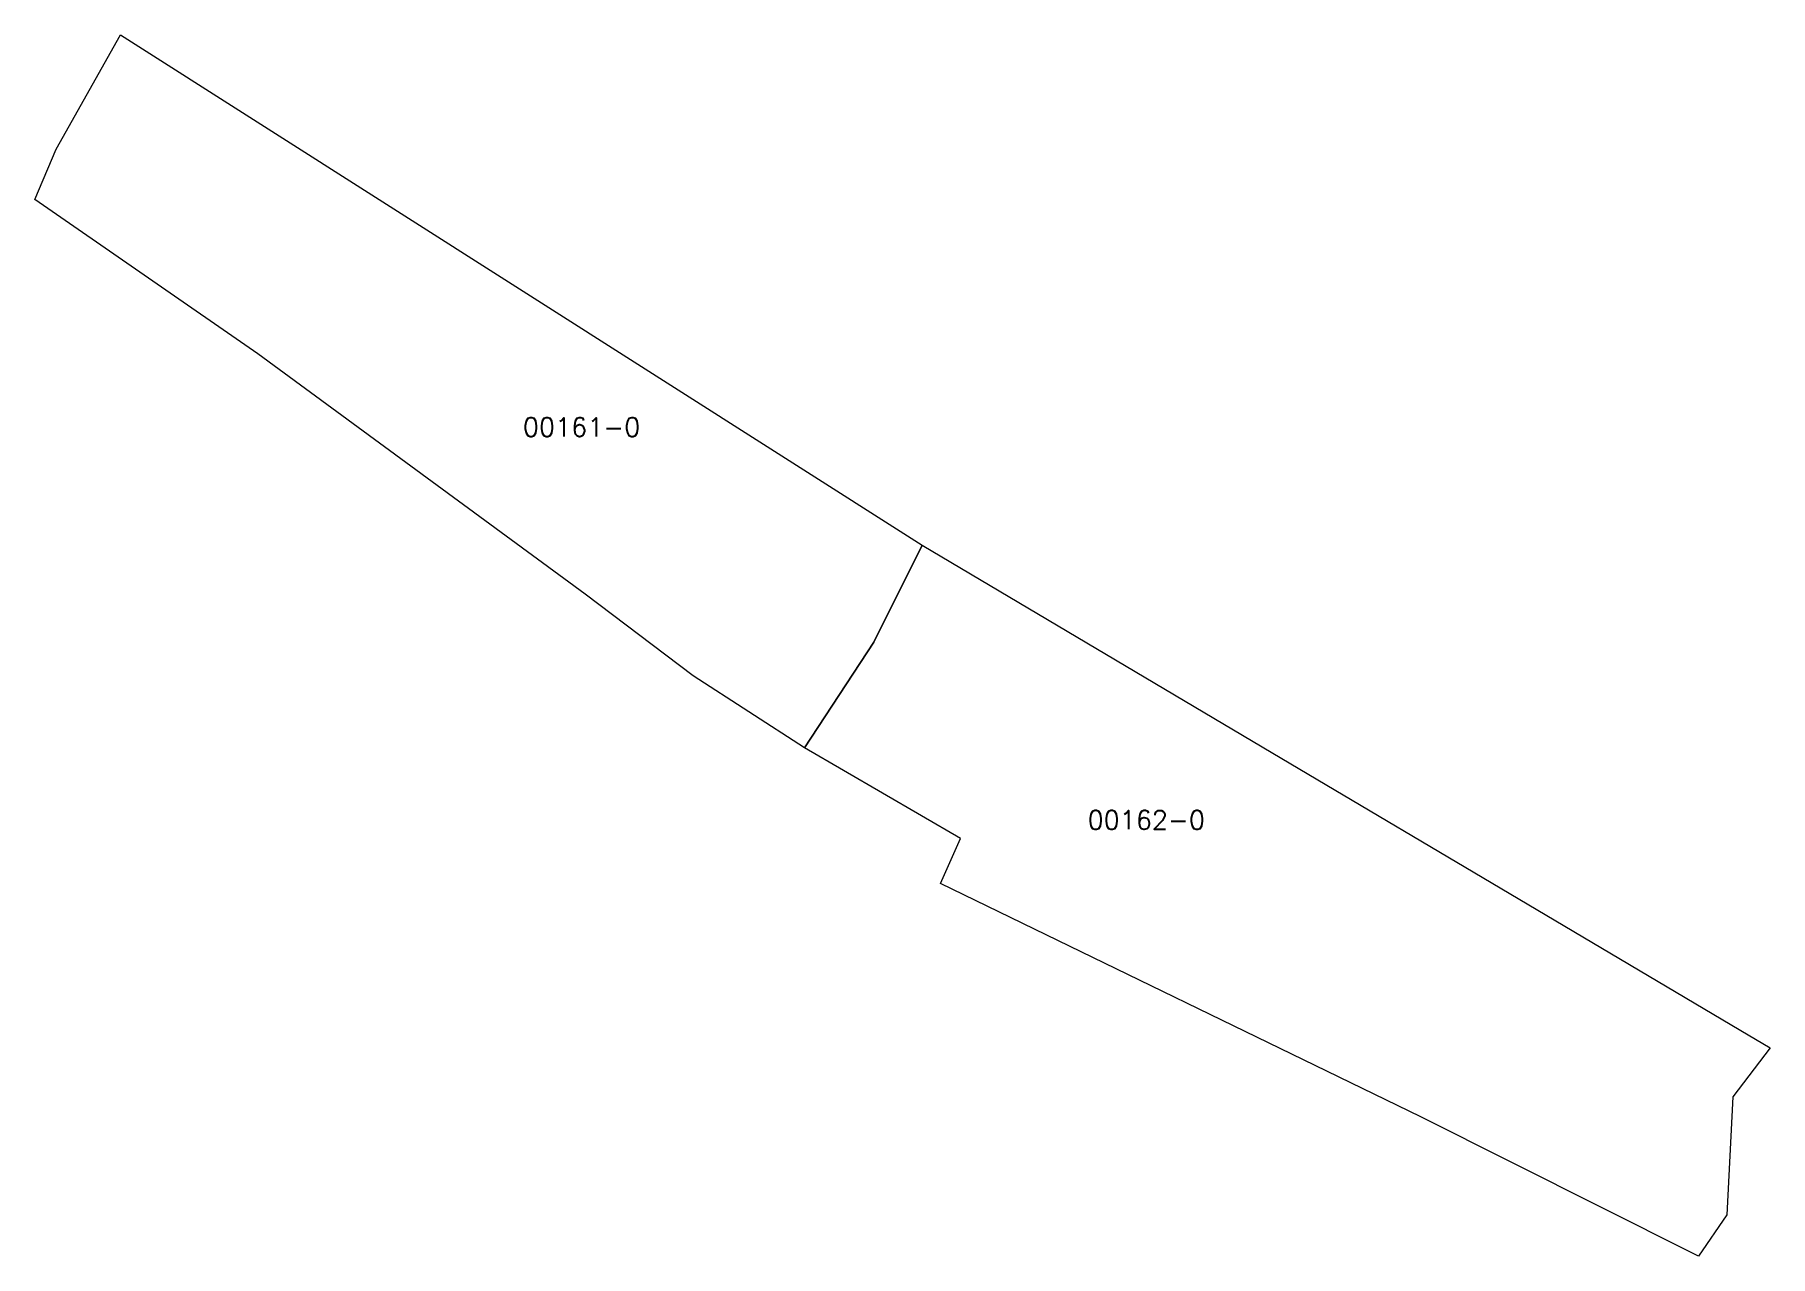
# Model space of a CAD drawing. Header units: metres. Extents: x 7512901 to 7513086, y 4688289 to 4688419.
import ezdxf

# ---------------------------------------------------------------- set-up
doc = ezdxf.new("R2010")
doc.units = ezdxf.units.M
doc.layers.add('Nr Parceles Baze', color=7, linetype='Continuous', lineweight=0)
doc.layers.add('Parcela Baze', color=7, linetype='Continuous', lineweight=0)
doc.styles.get("Standard").update_dxf_attribs({"font": 'simplex.shx'})

msp = doc.modelspace()

# ---------------------------------------------------------------- linework, layer by layer
at = {"layer": 'Parcela Baze', "flags": 128}
for points in [[(7512902.98, 4688406.78), (7512909.83, 4688418.98), (7512995.32, 4688364.54), (7512990.17, 4688354.21), (7512982.79, 4688342.93), (7512970.9, 4688350.6), (7512959.39, 4688359.3), (7512924.47, 4688384.94), (7512900.68, 4688401.42), (7512902.98, 4688406.78)], [(7512982.79, 4688342.93), (7512990.17, 4688354.21), (7512995.32, 4688364.54), (7513008.69, 4688356.61), (7513033.69, 4688341.8), (7513058.9, 4688326.87), (7513082.66, 4688312.79), (7513085.8, 4688310.93), (7513081.8, 4688305.7), (7513081.17, 4688293.14), (7513078.13, 4688288.71), (7513077.49, 4688289.03), (7513048.53, 4688303.59), (7512997.29, 4688328.46), (7512999.43, 4688333.25), (7512982.79, 4688342.93)]]:
    msp.add_lwpolyline(points, dxfattribs=at)

# ---------------------------------------------------------------- texts
at = {"layer": 'Nr Parceles Baze'}
for s, p in [('00161-0', (7512952.75, 4688376.13)), ('00162-0', (7513012.98, 4688334.24))]:
    msp.add_text(s, height=2, dxfattribs=at).set_placement(p)

doc.saveas('drawing.dxf')
